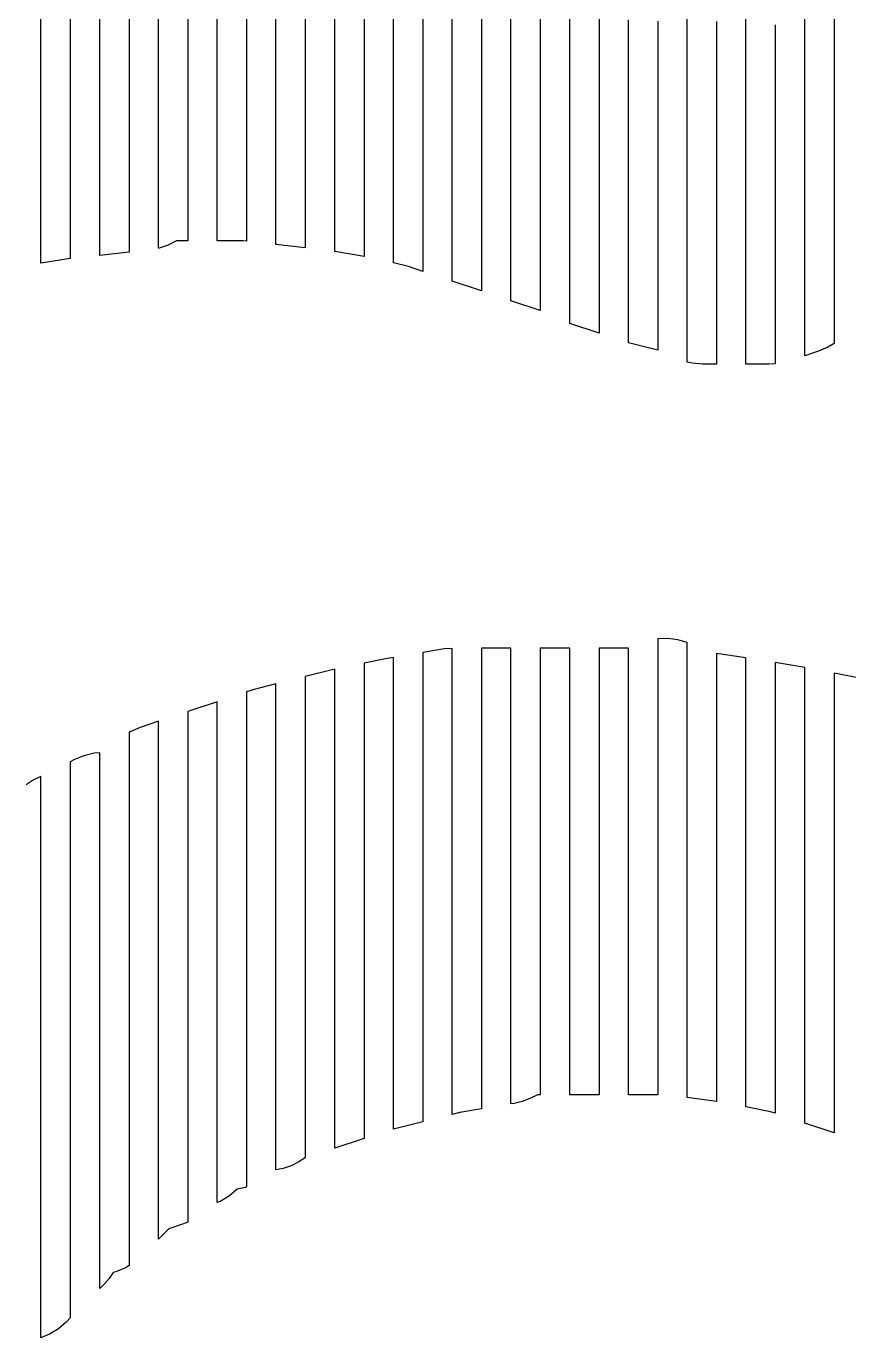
# Model space of a CAD drawing. Header units: metres. Extents: x -6 to 1890, y -8 to 898.
# Drawn here: x 511.6 to 623.6, y 447.7 to 626.4 of the extents above; entities that cross this region are included whole.
import ezdxf

# ---------------------------------------------------------------- set-up
doc = ezdxf.new("R2010")
doc.units = ezdxf.units.M
doc.layers.add('PASSADAS_COMPLETAS', color=1, linetype='CONTINUOUS')
doc.layers.add('PECAS_2D', color=3, linetype='CONTINUOUS')

msp = doc.modelspace()

# ---------------------------------------------------------------- linework, layer by layer
at = {"layer": 'PASSADAS_COMPLETAS'}
for points in [[(517.578, 636.217), (517.578, 606.373), (517.578, 605.075), (517.578, 603.778), (517.578, 602.48), (517.578, 601.183), (517.578, 599.885), (517.578, 594.695), (517.002, 594.631), (513.578, 594.06), (513.578, 599.279), (513.578, 600.583), (513.578, 601.888), (513.578, 603.193), (513.578, 604.497), (513.578, 634.504)], [(525.578, 636.911), (525.578, 605.916), (525.578, 604.624), (525.578, 603.333), (525.578, 602.041), (525.578, 600.75), (525.578, 599.458), (525.578, 595.584), (521.578, 595.139), (521.578, 600.317), (521.578, 601.612), (521.578, 602.906), (521.578, 604.201), (521.578, 605.495), (521.578, 636.564)], [(533.578, 637.277), (533.578, 607.492), (533.578, 606.198), (533.578, 604.903), (533.578, 603.608), (533.578, 602.313), (533.578, 601.018), (533.578, 597.133), (532.058, 597.133), (530.901, 596.547), (529.665, 596.131), (529.578, 596.115), (529.578, 601.261), (529.578, 602.547), (529.578, 603.834), (529.578, 605.12), (529.578, 606.407), (529.578, 607.694), (529.578, 637.284)], [(541.578, 637.566), (541.578, 607.528), (541.578, 606.222), (541.578, 604.916), (541.578, 603.61), (541.578, 602.304), (541.578, 600.998), (541.578, 599.692), (541.578, 597.08), (541.098, 597.133), (537.578, 597.133), (537.578, 601.018), (537.578, 602.313), (537.578, 603.608), (537.578, 604.903), (537.578, 606.198), (537.578, 607.492), (537.578, 637.277)], [(549.578, 636.521), (549.578, 606.598), (549.578, 605.297), (549.578, 603.996), (549.578, 602.695), (549.578, 601.395), (549.578, 600.094), (549.578, 596.191), (545.578, 596.635), (545.578, 600.528), (545.578, 601.826), (545.578, 603.124), (545.578, 604.422), (545.578, 605.72), (545.578, 636.867)], [(557.578, 636.101), (557.578, 605.268), (557.578, 603.984), (557.578, 602.699), (557.578, 601.414), (557.578, 600.13), (557.578, 598.845), (557.578, 594.991), (553.578, 595.658), (553.578, 598.27), (553.578, 599.576), (553.578, 600.883), (553.578, 602.189), (553.578, 603.495), (553.578, 606.107), (553.578, 636.15)], [(565.578, 634.618), (565.578, 603.372), (565.578, 602.071), (565.578, 600.769), (565.578, 599.467), (565.578, 598.165), (565.578, 596.863), (565.578, 592.957), (563.616, 593.611), (561.578, 594.121), (561.578, 597.993), (561.578, 599.283), (561.578, 600.574), (561.578, 601.865), (561.578, 603.155), (561.578, 634.13)], [(573.578, 631.797), (573.578, 600.667), (573.578, 598.073), (573.578, 596.776), (573.578, 595.479), (573.578, 594.182), (573.578, 590.291), (569.578, 591.624), (569.578, 595.481), (569.578, 596.766), (569.578, 598.052), (569.578, 599.337), (569.578, 601.908), (569.578, 634.046)], [(621.578, 632.785), (621.578, 594.905), (621.578, 593.599), (621.578, 592.292), (621.578, 590.986), (621.578, 589.68), (621.578, 588.374), (621.578, 583.149), (620.743, 582.633), (619.451, 582.088), (617.578, 581.464), (617.578, 586.619), (617.578, 587.908), (617.578, 589.196), (617.578, 590.485), (617.578, 591.774), (617.578, 593.063), (617.578, 629.148)], [(581.578, 630.762), (581.578, 598.082), (581.578, 596.775), (581.578, 595.467), (581.578, 594.16), (581.578, 592.853), (581.578, 591.546), (581.578, 587.624), (577.578, 588.957), (577.578, 592.871), (577.578, 594.175), (577.578, 595.48), (577.578, 596.784), (577.578, 598.089), (577.578, 599.393), (577.578, 632.005)], [(589.578, 628.642), (589.578, 594.907), (589.578, 593.609), (589.578, 592.312), (589.578, 591.014), (589.578, 589.717), (589.578, 588.419), (589.578, 584.526), (585.578, 585.86), (585.578, 589.739), (585.578, 591.032), (585.578, 592.325), (585.578, 593.618), (585.578, 594.911), (585.578, 596.204), (585.578, 597.497), (585.578, 629.821)], [(597.578, 627.03), (597.578, 625.749), (597.578, 592.456), (597.578, 591.176), (597.578, 589.896), (597.578, 588.615), (597.578, 587.334), (597.578, 586.054), (597.578, 582.213), (593.578, 583.217), (593.578, 587.101), (593.578, 588.395), (593.578, 589.69), (593.578, 590.985), (593.578, 592.279), (593.578, 593.574), (593.578, 627.234)], [(605.578, 626.985), (605.578, 625.689), (605.578, 624.393), (605.578, 623.097), (605.578, 621.801), (605.578, 590.697), (605.578, 589.401), (605.578, 588.105), (605.578, 586.809), (605.578, 585.513), (605.578, 584.217), (605.578, 580.329), (603.648, 580.329), (602.25, 580.437), (601.578, 580.595), (601.578, 584.517), (601.578, 585.824), (601.578, 587.131), (601.578, 588.438), (601.578, 589.745), (601.578, 596.281), (601.578, 625.038), (601.578, 626.345), (601.578, 627.652)], [(613.578, 626.56), (613.578, 591.922), (613.578, 590.639), (613.578, 589.356), (613.578, 588.073), (613.578, 586.791), (613.578, 585.508), (613.578, 584.225), (613.578, 580.376), (612.696, 580.329), (609.578, 580.329), (609.578, 584.247), (609.578, 585.553), (609.578, 586.859), (609.578, 588.165), (609.578, 589.471), (609.578, 590.776), (609.578, 623.425), (609.578, 624.731), (609.578, 626.037), (609.578, 627.343)], [(624.821, 537.599), (621.578, 538.248), (621.578, 534.334), (621.578, 533.029), (621.578, 531.725), (621.578, 530.42), (621.578, 529.115), (621.578, 527.81), (621.578, 526.506), (621.578, 525.201), (621.578, 523.896), (621.578, 522.591), (621.578, 521.287), (621.578, 519.982), (621.578, 518.677), (621.578, 486.059), (621.578, 484.755), (621.578, 483.45), (621.578, 482.145), (621.578, 480.84), (621.578, 479.536), (621.578, 478.231), (621.578, 475.621), (617.578, 476.955), (617.578, 479.541), (617.578, 480.834), (617.578, 482.127), (617.578, 483.421), (617.578, 484.714), (617.578, 486.007), (617.578, 487.3), (617.578, 519.629), (617.578, 520.923), (617.578, 522.216), (617.578, 523.509), (617.578, 524.802), (617.578, 526.095), (617.578, 527.388), (617.578, 528.682), (617.578, 529.975), (617.578, 531.268), (617.578, 532.561), (617.578, 533.854), (617.578, 535.147), (617.578, 539.027), (613.578, 539.694), (613.578, 535.774), (613.578, 534.468), (613.578, 533.161), (613.578, 531.855), (613.578, 530.548), (613.578, 529.242), (613.578, 527.935), (613.578, 526.629), (613.578, 525.322), (613.578, 524.016), (613.578, 522.709), (613.578, 520.096), (613.578, 488.74), (613.578, 487.434), (613.578, 486.127), (613.578, 484.821), (613.578, 483.514), (613.578, 482.208), (613.578, 480.901), (613.578, 478.288), (612.941, 478.5), (609.578, 479.173), (609.578, 481.776), (609.578, 483.078), (609.578, 484.379), (609.578, 485.681), (609.578, 486.982), (609.578, 488.284), (609.578, 520.822), (609.578, 522.124), (609.578, 523.425), (609.578, 524.727), (609.578, 526.028), (609.578, 527.33), (609.578, 528.631), (609.578, 529.933), (609.578, 531.234), (609.578, 532.536), (609.578, 533.838), (609.578, 535.139), (609.578, 536.441), (609.578, 540.345), (605.578, 540.917), (605.578, 537.02), (605.578, 535.722), (605.578, 534.423), (605.578, 533.124), (605.578, 531.825), (605.578, 530.527), (605.578, 529.228), (605.578, 527.929), (605.578, 526.63), (605.578, 525.332), (605.578, 524.033), (605.578, 522.734), (605.578, 521.436), (605.578, 488.967), (605.578, 487.668), (605.578, 486.369), (605.578, 485.071), (605.578, 483.772), (605.578, 479.876), (601.578, 480.447), (601.578, 483.029), (601.578, 484.319), (601.578, 485.61), (601.578, 486.901), (601.578, 488.191), (601.578, 489.482), (601.578, 520.459), (601.578, 521.749), (601.578, 523.04), (601.578, 524.331), (601.578, 525.621), (601.578, 526.912), (601.578, 528.203), (601.578, 529.493), (601.578, 530.784), (601.578, 532.075), (601.578, 533.366), (601.578, 534.656), (601.578, 535.947), (601.578, 537.238), (601.578, 542.4), (600.29, 542.764), (598.925, 542.936), (597.578, 542.9), (597.578, 537.725), (597.578, 536.431), (597.578, 535.137), (597.578, 533.843), (597.578, 532.55), (597.578, 531.256), (597.578, 529.962), (597.578, 528.668), (597.578, 527.374), (597.578, 526.081), (597.578, 524.787), (597.578, 523.493), (597.578, 522.199), (597.578, 520.906), (597.578, 491.148), (597.578, 489.854), (597.578, 488.561), (597.578, 487.267), (597.578, 485.973), (597.578, 484.679), (597.578, 480.798), (593.578, 480.798), (593.578, 484.682), (593.578, 485.977), (593.578, 487.272), (593.578, 488.567), (593.578, 489.862), (593.578, 491.156), (593.578, 522.232), (593.578, 523.527), (593.578, 524.821), (593.578, 526.116), (593.578, 527.411), (593.578, 528.706), (593.578, 530.001), (593.578, 531.296), (593.578, 532.59), (593.578, 533.885), (593.578, 535.18), (593.578, 536.475), (593.578, 537.77), (593.578, 541.654), (589.578, 541.654), (589.578, 537.77), (589.578, 536.475), (589.578, 535.18), (589.578, 533.885), (589.578, 532.59), (589.578, 531.296), (589.578, 530.001), (589.578, 528.706), (589.578, 527.411), (589.578, 526.116), (589.578, 524.821), (589.578, 523.527), (589.578, 522.232), (589.578, 491.156), (589.578, 489.862), (589.578, 488.567), (589.578, 487.272), (589.578, 485.977), (589.578, 484.682), (589.578, 480.798), (585.578, 480.798), (585.578, 484.682), (585.578, 485.977), (585.578, 487.272), (585.578, 488.567), (585.578, 489.862), (585.578, 491.156), (585.578, 520.937), (585.578, 522.232), (585.578, 523.527), (585.578, 524.821), (585.578, 526.116), (585.578, 527.411), (585.578, 528.706), (585.578, 530.001), (585.578, 531.296), (585.578, 532.59), (585.578, 533.885), (585.578, 535.18), (585.578, 536.475), (585.578, 537.77), (585.578, 541.654), (581.578, 541.654), (581.578, 537.77), (581.578, 536.475), (581.578, 535.18), (581.578, 533.885), (581.578, 532.59), (581.578, 531.296), (581.578, 530.001), (581.578, 528.706), (581.578, 527.411), (581.578, 526.116), (581.578, 524.821), (581.578, 523.527), (581.578, 522.232), (581.578, 520.937), (581.578, 491.156), (581.578, 489.862), (581.578, 488.567), (581.578, 487.272), (581.578, 485.977), (581.578, 484.682), (581.578, 480.798), (581.178, 480.798), (580.171, 480.277), (579.103, 479.885), (577.999, 479.629), (577.578, 479.559), (577.578, 483.44), (577.578, 484.734), (577.578, 486.027), (577.578, 487.321), (577.578, 488.614), (577.578, 489.908), (577.578, 491.202), (577.578, 520.956), (577.578, 522.249), (577.578, 523.543), (577.578, 524.837), (577.578, 526.13), (577.578, 527.424), (577.578, 528.718), (577.578, 530.011), (577.578, 531.305), (577.578, 532.599), (577.578, 533.892), (577.578, 535.186), (577.578, 536.479), (577.578, 537.773), (577.578, 541.654), (573.578, 541.654), (573.578, 536.424), (573.578, 535.116), (573.578, 533.809), (573.578, 532.501), (573.578, 531.194), (573.578, 529.886), (573.578, 528.579), (573.578, 527.271), (573.578, 525.964), (573.578, 524.656), (573.578, 523.349), (573.578, 522.041), (573.578, 520.733), (573.578, 489.353), (573.578, 488.045), (573.578, 486.737), (573.578, 485.43), (573.578, 484.122), (573.578, 478.892), (570.602, 478.396), (569.578, 478.14), (569.578, 482.027), (569.578, 483.322), (569.578, 484.617), (569.578, 485.913), (569.578, 487.208), (569.578, 488.504), (569.578, 489.799), (569.578, 519.594), (569.578, 522.185), (569.578, 523.48), (569.578, 524.775), (569.578, 526.071), (569.578, 527.366), (569.578, 528.662), (569.578, 529.957), (569.578, 531.252), (569.578, 532.548), (569.578, 533.843), (569.578, 535.139), (569.578, 536.434), (569.578, 541.616), (568.544, 541.53), (565.578, 541.036), (565.578, 535.82), (565.578, 534.516), (565.578, 533.212), (565.578, 531.908), (565.578, 530.604), (565.578, 529.3), (565.578, 527.996), (565.578, 526.692), (565.578, 525.388), (565.578, 524.084), (565.578, 522.78), (565.578, 521.476), (565.578, 520.172), (565.578, 487.572), (565.578, 486.268), (565.578, 484.964), (565.578, 483.66), (565.578, 482.356), (565.578, 481.052), (565.578, 477.14), (561.578, 476.14), (561.578, 481.279), (561.578, 482.563), (561.578, 483.848), (561.578, 485.132), (561.578, 486.417), (561.578, 518.531), (561.578, 519.816), (561.578, 521.101), (561.578, 522.385), (561.578, 523.67), (561.578, 526.239), (561.578, 527.523), (561.578, 528.808), (561.578, 530.093), (561.578, 531.377), (561.578, 532.662), (561.578, 533.946), (561.578, 535.231), (561.578, 540.369), (560.499, 540.185), (557.578, 539.6), (557.578, 534.421), (557.578, 533.126), (557.578, 531.831), (557.578, 530.537), (557.578, 529.242), (557.578, 527.947), (557.578, 526.652), (557.578, 525.357), (557.578, 524.063), (557.578, 522.768), (557.578, 521.473), (557.578, 520.178), (557.578, 518.883), (557.578, 517.588), (557.578, 485.218), (557.578, 483.923), (557.578, 482.628), (557.578, 481.333), (557.578, 480.038), (557.578, 474.859), (553.578, 473.526), (553.578, 478.747), (553.578, 480.052), (553.578, 481.357), (553.578, 482.663), (553.578, 483.968), (553.578, 516.599), (553.578, 517.904), (553.578, 519.209), (553.578, 520.515), (553.578, 521.82), (553.578, 523.125), (553.578, 524.43), (553.578, 525.736), (553.578, 527.041), (553.578, 528.346), (553.578, 529.651), (553.578, 530.957), (553.578, 532.262), (553.578, 533.567), (553.578, 538.788), (549.578, 537.788), (549.578, 532.647), (549.578, 531.361), (549.578, 530.076), (549.578, 528.79), (549.578, 527.505), (549.578, 526.22), (549.578, 524.934), (549.578, 523.649), (549.578, 522.364), (549.578, 521.078), (549.578, 519.793), (549.578, 518.507), (549.578, 517.222), (549.578, 515.937), (549.578, 483.802), (549.578, 482.517), (549.578, 481.231), (549.578, 479.946), (549.578, 478.661), (549.578, 477.375), (549.578, 472.234), (548.712, 471.662), (547.672, 471.15), (546.579, 470.777), (545.578, 470.571), (545.578, 474.466), (545.578, 475.764), (545.578, 477.063), (545.578, 478.361), (545.578, 479.659), (545.578, 480.958), (545.578, 482.256), (545.578, 514.716), (545.578, 517.312), (545.578, 518.611), (545.578, 519.909), (545.578, 521.208), (545.578, 522.506), (545.578, 523.804), (545.578, 525.103), (545.578, 526.401), (545.578, 527.699), (545.578, 528.998), (545.578, 530.296), (545.578, 531.595), (545.578, 536.788), (543.273, 536.212), (542.602, 536.017), (541.578, 535.675), (541.578, 530.488), (541.578, 529.192), (541.578, 527.895), (541.578, 526.598), (541.578, 525.302), (541.578, 524.005), (541.578, 522.708), (541.578, 521.412), (541.578, 520.115), (541.578, 518.818), (541.578, 517.522), (541.578, 516.225), (541.578, 514.929), (541.578, 513.632), (541.578, 479.919), (541.578, 478.622), (541.578, 477.325), (541.578, 476.029), (541.578, 474.732), (541.578, 473.435), (541.578, 468.249), (541.43, 468.197), (540.281, 467.952), (539.234, 467.053), (538.056, 466.319), (537.578, 466.114), (537.578, 471.263), (537.578, 472.55), (537.578, 473.838), (537.578, 475.125), (537.578, 476.412), (537.578, 477.7), (537.578, 511.17), (537.578, 512.457), (537.578, 513.745), (537.578, 515.032), (537.578, 516.319), (537.578, 517.607), (537.578, 518.894), (537.578, 520.181), (537.578, 521.469), (537.578, 522.756), (537.578, 524.043), (537.578, 525.331), (537.578, 526.618), (537.578, 527.905), (537.578, 529.193), (537.578, 534.342), (533.578, 533.008), (533.578, 527.857), (533.578, 526.569), (533.578, 525.282), (533.578, 523.994), (533.578, 522.706), (533.578, 521.418), (533.578, 520.13), (533.578, 518.842), (533.578, 517.555), (533.578, 516.267), (533.578, 514.979), (533.578, 513.691), (533.578, 512.403), (533.578, 511.116), (533.578, 475.057), (533.578, 473.769), (533.578, 472.481), (533.578, 471.193), (533.578, 469.906), (533.578, 468.618), (533.578, 463.467), (532.846, 463.168), (531.007, 462.555), (529.578, 461.126), (529.578, 466.257), (529.578, 467.54), (529.578, 468.823), (529.578, 470.105), (529.578, 471.388), (529.578, 472.671), (529.578, 507.304), (529.578, 508.586), (529.578, 509.869), (529.578, 511.152), (529.578, 512.435), (529.578, 513.717), (529.578, 515), (529.578, 516.283), (529.578, 517.565), (529.578, 518.848), (529.578, 520.131), (529.578, 521.413), (529.578, 522.696), (529.578, 523.979), (529.578, 525.262), (529.578, 526.544), (529.578, 531.675), (527.091, 530.846), (525.799, 530.302), (525.578, 530.165), (525.578, 524.978), (525.578, 523.682), (525.578, 522.385), (525.578, 521.088), (525.578, 519.792), (525.578, 518.495), (525.578, 517.198), (525.578, 515.902), (525.578, 514.605), (525.578, 513.308), (525.578, 512.012), (525.578, 510.715), (525.578, 509.418), (525.578, 508.122), (525.578, 506.825), (525.578, 470.518), (525.578, 469.221), (525.578, 467.925), (525.578, 466.628), (525.578, 465.331), (525.578, 464.035), (525.578, 457.551), (525.09, 457.25), (523.798, 456.705), (523.433, 456.583), (522.852, 455.77), (522.185, 455.026), (521.578, 454.419), (521.578, 460.934), (521.578, 462.237), (521.578, 463.54), (521.578, 464.843), (521.578, 466.146), (521.578, 467.449), (521.578, 503.932), (521.578, 505.235), (521.578, 506.538), (521.578, 507.841), (521.578, 509.144), (521.578, 510.447), (521.578, 511.75), (521.578, 513.053), (521.578, 514.356), (521.578, 515.659), (521.578, 516.962), (521.578, 518.265), (521.578, 519.568), (521.578, 520.871), (521.578, 522.174), (521.578, 527.386), (520.807, 527.326), (519.41, 526.993), (518.074, 526.439), (517.578, 526.135), (517.578, 521.001), (517.578, 519.718), (517.578, 518.435), (517.578, 517.151), (517.578, 515.868), (517.578, 514.585), (517.578, 513.301), (517.578, 512.018), (517.578, 510.735), (517.578, 509.451), (517.578, 508.168), (517.578, 506.885), (517.578, 505.602), (517.578, 504.318), (517.578, 503.035), (517.578, 501.752), (517.578, 464.535), (517.578, 463.252), (517.578, 461.969), (517.578, 460.685), (517.578, 459.402), (517.578, 458.119), (517.578, 456.836), (517.578, 450.419), (517.014, 449.855), (515.949, 448.943), (514.749, 448.202), (513.578, 447.708), (513.578, 452.891), (513.578, 454.187), (513.578, 455.483), (513.578, 456.779), (513.578, 458.075), (513.578, 459.371), (513.578, 460.666), (513.578, 499.542), (513.578, 500.838), (513.578, 502.134), (513.578, 503.43), (513.578, 504.725), (513.578, 506.021), (513.578, 507.317), (513.578, 508.613), (513.578, 509.909), (513.578, 511.205), (513.578, 512.501), (513.578, 513.796), (513.578, 515.092), (513.578, 516.388), (513.578, 517.684), (513.578, 518.98), (513.578, 524.163), (512.518, 523.645), (511.554, 523.009)]]:
    msp.add_lwpolyline(points, dxfattribs=at)
at = {"layer": 'PECAS_2D'}
for points in [[(517.578, 636.217), (517.578, 606.373), (517.578, 605.075), (517.578, 603.778), (517.578, 602.48), (517.578, 601.183), (517.578, 599.885), (517.578, 594.695), (517.002, 594.631), (513.578, 594.06), (513.578, 599.279), (513.578, 600.583), (513.578, 601.888), (513.578, 603.193), (513.578, 604.497), (513.578, 634.504)], [(525.578, 636.911), (525.578, 605.916), (525.578, 604.624), (525.578, 603.333), (525.578, 602.041), (525.578, 600.75), (525.578, 599.458), (525.578, 595.584), (521.578, 595.139), (521.578, 600.317), (521.578, 601.612), (521.578, 602.906), (521.578, 604.201), (521.578, 605.495), (521.578, 636.564)], [(533.578, 637.277), (533.578, 607.492), (533.578, 606.198), (533.578, 604.903), (533.578, 603.608), (533.578, 602.313), (533.578, 601.018), (533.578, 597.133), (532.058, 597.133), (530.901, 596.547), (529.665, 596.131), (529.578, 596.115), (529.578, 601.261), (529.578, 602.547), (529.578, 603.834), (529.578, 605.12), (529.578, 606.407), (529.578, 607.694), (529.578, 637.284)], [(541.578, 637.566), (541.578, 607.528), (541.578, 606.222), (541.578, 604.916), (541.578, 603.61), (541.578, 602.304), (541.578, 600.998), (541.578, 599.692), (541.578, 597.08), (541.098, 597.133), (537.578, 597.133), (537.578, 601.018), (537.578, 602.313), (537.578, 603.608), (537.578, 604.903), (537.578, 606.198), (537.578, 607.492), (537.578, 637.277)], [(549.578, 636.521), (549.578, 606.598), (549.578, 605.297), (549.578, 603.996), (549.578, 602.695), (549.578, 601.395), (549.578, 600.094), (549.578, 596.191), (545.578, 596.635), (545.578, 600.528), (545.578, 601.826), (545.578, 603.124), (545.578, 604.422), (545.578, 605.72), (545.578, 636.867)], [(557.578, 636.101), (557.578, 605.268), (557.578, 603.984), (557.578, 602.699), (557.578, 601.414), (557.578, 600.13), (557.578, 598.845), (557.578, 594.991), (553.578, 595.658), (553.578, 598.27), (553.578, 599.576), (553.578, 600.883), (553.578, 602.189), (553.578, 603.495), (553.578, 606.107), (553.578, 636.15)], [(565.578, 634.618), (565.578, 603.372), (565.578, 602.071), (565.578, 600.769), (565.578, 599.467), (565.578, 598.165), (565.578, 596.863), (565.578, 592.957), (563.616, 593.611), (561.578, 594.121), (561.578, 597.993), (561.578, 599.283), (561.578, 600.574), (561.578, 601.865), (561.578, 603.155), (561.578, 634.13)], [(573.578, 631.797), (573.578, 600.667), (573.578, 598.073), (573.578, 596.776), (573.578, 595.479), (573.578, 594.182), (573.578, 590.291), (569.578, 591.624), (569.578, 595.481), (569.578, 596.766), (569.578, 598.052), (569.578, 599.337), (569.578, 601.908), (569.578, 634.046)], [(621.578, 632.785), (621.578, 594.905), (621.578, 593.599), (621.578, 592.292), (621.578, 590.986), (621.578, 589.68), (621.578, 588.374), (621.578, 583.149), (620.743, 582.633), (619.451, 582.088), (617.578, 581.464), (617.578, 586.619), (617.578, 587.908), (617.578, 589.196), (617.578, 590.485), (617.578, 591.774), (617.578, 593.063), (617.578, 629.148)], [(581.578, 630.762), (581.578, 598.082), (581.578, 596.775), (581.578, 595.467), (581.578, 594.16), (581.578, 592.853), (581.578, 591.546), (581.578, 587.624), (577.578, 588.957), (577.578, 592.871), (577.578, 594.175), (577.578, 595.48), (577.578, 596.784), (577.578, 598.089), (577.578, 599.393), (577.578, 632.005)], [(589.578, 628.642), (589.578, 594.907), (589.578, 593.609), (589.578, 592.312), (589.578, 591.014), (589.578, 589.717), (589.578, 588.419), (589.578, 584.526), (585.578, 585.86), (585.578, 589.739), (585.578, 591.032), (585.578, 592.325), (585.578, 593.618), (585.578, 594.911), (585.578, 596.204), (585.578, 597.497), (585.578, 629.821)], [(597.578, 627.03), (597.578, 625.749), (597.578, 592.456), (597.578, 591.176), (597.578, 589.896), (597.578, 588.615), (597.578, 587.334), (597.578, 586.054), (597.578, 582.213), (593.578, 583.217), (593.578, 587.101), (593.578, 588.395), (593.578, 589.69), (593.578, 590.985), (593.578, 592.279), (593.578, 593.574), (593.578, 627.234)], [(605.578, 626.985), (605.578, 625.689), (605.578, 624.393), (605.578, 623.097), (605.578, 621.801), (605.578, 590.697), (605.578, 589.401), (605.578, 588.105), (605.578, 586.809), (605.578, 585.513), (605.578, 584.217), (605.578, 580.329), (603.648, 580.329), (602.25, 580.437), (601.578, 580.595), (601.578, 584.517), (601.578, 585.824), (601.578, 587.131), (601.578, 588.438), (601.578, 589.745), (601.578, 596.281), (601.578, 625.038), (601.578, 626.345), (601.578, 627.652)], [(613.578, 626.56), (613.578, 591.922), (613.578, 590.639), (613.578, 589.356), (613.578, 588.073), (613.578, 586.791), (613.578, 585.508), (613.578, 584.225), (613.578, 580.376), (612.696, 580.329), (609.578, 580.329), (609.578, 584.247), (609.578, 585.553), (609.578, 586.859), (609.578, 588.165), (609.578, 589.471), (609.578, 590.776), (609.578, 623.425), (609.578, 624.731), (609.578, 626.037), (609.578, 627.343)], [(624.821, 537.599), (621.578, 538.248), (621.578, 534.334), (621.578, 533.029), (621.578, 531.725), (621.578, 530.42), (621.578, 529.115), (621.578, 527.81), (621.578, 526.506), (621.578, 525.201), (621.578, 523.896), (621.578, 522.591), (621.578, 521.287), (621.578, 519.982), (621.578, 518.677), (621.578, 486.059), (621.578, 484.755), (621.578, 483.45), (621.578, 482.145), (621.578, 480.84), (621.578, 479.536), (621.578, 478.231), (621.578, 475.621), (617.578, 476.955), (617.578, 479.541), (617.578, 480.834), (617.578, 482.127), (617.578, 483.421), (617.578, 484.714), (617.578, 486.007), (617.578, 487.3), (617.578, 519.629), (617.578, 520.923), (617.578, 522.216), (617.578, 523.509), (617.578, 524.802), (617.578, 526.095), (617.578, 527.388), (617.578, 528.682), (617.578, 529.975), (617.578, 531.268), (617.578, 532.561), (617.578, 533.854), (617.578, 535.147), (617.578, 539.027), (613.578, 539.694), (613.578, 535.774), (613.578, 534.468), (613.578, 533.161), (613.578, 531.855), (613.578, 530.548), (613.578, 529.242), (613.578, 527.935), (613.578, 526.629), (613.578, 525.322), (613.578, 524.016), (613.578, 522.709), (613.578, 520.096), (613.578, 488.74), (613.578, 487.434), (613.578, 486.127), (613.578, 484.821), (613.578, 483.514), (613.578, 482.208), (613.578, 480.901), (613.578, 478.288), (612.941, 478.5), (609.578, 479.173), (609.578, 481.776), (609.578, 483.078), (609.578, 484.379), (609.578, 485.681), (609.578, 486.982), (609.578, 488.284), (609.578, 520.822), (609.578, 522.124), (609.578, 523.425), (609.578, 524.727), (609.578, 526.028), (609.578, 527.33), (609.578, 528.631), (609.578, 529.933), (609.578, 531.234), (609.578, 532.536), (609.578, 533.838), (609.578, 535.139), (609.578, 536.441), (609.578, 540.345), (605.578, 540.917), (605.578, 537.02), (605.578, 535.722), (605.578, 534.423), (605.578, 533.124), (605.578, 531.825), (605.578, 530.527), (605.578, 529.228), (605.578, 527.929), (605.578, 526.63), (605.578, 525.332), (605.578, 524.033), (605.578, 522.734), (605.578, 521.436), (605.578, 488.967), (605.578, 487.668), (605.578, 486.369), (605.578, 485.071), (605.578, 483.772), (605.578, 479.876), (601.578, 480.447), (601.578, 483.029), (601.578, 484.319), (601.578, 485.61), (601.578, 486.901), (601.578, 488.191), (601.578, 489.482), (601.578, 520.459), (601.578, 521.749), (601.578, 523.04), (601.578, 524.331), (601.578, 525.621), (601.578, 526.912), (601.578, 528.203), (601.578, 529.493), (601.578, 530.784), (601.578, 532.075), (601.578, 533.366), (601.578, 534.656), (601.578, 535.947), (601.578, 537.238), (601.578, 542.4), (600.29, 542.764), (598.925, 542.936), (597.578, 542.9), (597.578, 537.725), (597.578, 536.431), (597.578, 535.137), (597.578, 533.843), (597.578, 532.55), (597.578, 531.256), (597.578, 529.962), (597.578, 528.668), (597.578, 527.374), (597.578, 526.081), (597.578, 524.787), (597.578, 523.493), (597.578, 522.199), (597.578, 520.906), (597.578, 491.148), (597.578, 489.854), (597.578, 488.561), (597.578, 487.267), (597.578, 485.973), (597.578, 484.679), (597.578, 480.798), (593.578, 480.798), (593.578, 484.682), (593.578, 485.977), (593.578, 487.272), (593.578, 488.567), (593.578, 489.862), (593.578, 491.156), (593.578, 522.232), (593.578, 523.527), (593.578, 524.821), (593.578, 526.116), (593.578, 527.411), (593.578, 528.706), (593.578, 530.001), (593.578, 531.296), (593.578, 532.59), (593.578, 533.885), (593.578, 535.18), (593.578, 536.475), (593.578, 537.77), (593.578, 541.654), (589.578, 541.654), (589.578, 537.77), (589.578, 536.475), (589.578, 535.18), (589.578, 533.885), (589.578, 532.59), (589.578, 531.296), (589.578, 530.001), (589.578, 528.706), (589.578, 527.411), (589.578, 526.116), (589.578, 524.821), (589.578, 523.527), (589.578, 522.232), (589.578, 491.156), (589.578, 489.862), (589.578, 488.567), (589.578, 487.272), (589.578, 485.977), (589.578, 484.682), (589.578, 480.798), (585.578, 480.798), (585.578, 484.682), (585.578, 485.977), (585.578, 487.272), (585.578, 488.567), (585.578, 489.862), (585.578, 491.156), (585.578, 520.937), (585.578, 522.232), (585.578, 523.527), (585.578, 524.821), (585.578, 526.116), (585.578, 527.411), (585.578, 528.706), (585.578, 530.001), (585.578, 531.296), (585.578, 532.59), (585.578, 533.885), (585.578, 535.18), (585.578, 536.475), (585.578, 537.77), (585.578, 541.654), (581.578, 541.654), (581.578, 537.77), (581.578, 536.475), (581.578, 535.18), (581.578, 533.885), (581.578, 532.59), (581.578, 531.296), (581.578, 530.001), (581.578, 528.706), (581.578, 527.411), (581.578, 526.116), (581.578, 524.821), (581.578, 523.527), (581.578, 522.232), (581.578, 520.937), (581.578, 491.156), (581.578, 489.862), (581.578, 488.567), (581.578, 487.272), (581.578, 485.977), (581.578, 484.682), (581.578, 480.798), (581.178, 480.798), (580.171, 480.277), (579.103, 479.885), (577.999, 479.629), (577.578, 479.559), (577.578, 483.44), (577.578, 484.734), (577.578, 486.027), (577.578, 487.321), (577.578, 488.614), (577.578, 489.908), (577.578, 491.202), (577.578, 520.956), (577.578, 522.249), (577.578, 523.543), (577.578, 524.837), (577.578, 526.13), (577.578, 527.424), (577.578, 528.718), (577.578, 530.011), (577.578, 531.305), (577.578, 532.599), (577.578, 533.892), (577.578, 535.186), (577.578, 536.479), (577.578, 537.773), (577.578, 541.654), (573.578, 541.654), (573.578, 536.424), (573.578, 535.116), (573.578, 533.809), (573.578, 532.501), (573.578, 531.194), (573.578, 529.886), (573.578, 528.579), (573.578, 527.271), (573.578, 525.964), (573.578, 524.656), (573.578, 523.349), (573.578, 522.041), (573.578, 520.733), (573.578, 489.353), (573.578, 488.045), (573.578, 486.737), (573.578, 485.43), (573.578, 484.122), (573.578, 478.892), (570.602, 478.396), (569.578, 478.14), (569.578, 482.027), (569.578, 483.322), (569.578, 484.617), (569.578, 485.913), (569.578, 487.208), (569.578, 488.504), (569.578, 489.799), (569.578, 519.594), (569.578, 522.185), (569.578, 523.48), (569.578, 524.775), (569.578, 526.071), (569.578, 527.366), (569.578, 528.662), (569.578, 529.957), (569.578, 531.252), (569.578, 532.548), (569.578, 533.843), (569.578, 535.139), (569.578, 536.434), (569.578, 541.616), (568.544, 541.53), (565.578, 541.036), (565.578, 535.82), (565.578, 534.516), (565.578, 533.212), (565.578, 531.908), (565.578, 530.604), (565.578, 529.3), (565.578, 527.996), (565.578, 526.692), (565.578, 525.388), (565.578, 524.084), (565.578, 522.78), (565.578, 521.476), (565.578, 520.172), (565.578, 487.572), (565.578, 486.268), (565.578, 484.964), (565.578, 483.66), (565.578, 482.356), (565.578, 481.052), (565.578, 477.14), (561.578, 476.14), (561.578, 481.279), (561.578, 482.563), (561.578, 483.848), (561.578, 485.132), (561.578, 486.417), (561.578, 518.531), (561.578, 519.816), (561.578, 521.101), (561.578, 522.385), (561.578, 523.67), (561.578, 526.239), (561.578, 527.523), (561.578, 528.808), (561.578, 530.093), (561.578, 531.377), (561.578, 532.662), (561.578, 533.946), (561.578, 535.231), (561.578, 540.369), (560.499, 540.185), (557.578, 539.6), (557.578, 534.421), (557.578, 533.126), (557.578, 531.831), (557.578, 530.537), (557.578, 529.242), (557.578, 527.947), (557.578, 526.652), (557.578, 525.357), (557.578, 524.063), (557.578, 522.768), (557.578, 521.473), (557.578, 520.178), (557.578, 518.883), (557.578, 517.588), (557.578, 485.218), (557.578, 483.923), (557.578, 482.628), (557.578, 481.333), (557.578, 480.038), (557.578, 474.859), (553.578, 473.526), (553.578, 478.747), (553.578, 480.052), (553.578, 481.357), (553.578, 482.663), (553.578, 483.968), (553.578, 516.599), (553.578, 517.904), (553.578, 519.209), (553.578, 520.515), (553.578, 521.82), (553.578, 523.125), (553.578, 524.43), (553.578, 525.736), (553.578, 527.041), (553.578, 528.346), (553.578, 529.651), (553.578, 530.957), (553.578, 532.262), (553.578, 533.567), (553.578, 538.788), (549.578, 537.788), (549.578, 532.647), (549.578, 531.361), (549.578, 530.076), (549.578, 528.79), (549.578, 527.505), (549.578, 526.22), (549.578, 524.934), (549.578, 523.649), (549.578, 522.364), (549.578, 521.078), (549.578, 519.793), (549.578, 518.507), (549.578, 517.222), (549.578, 515.937), (549.578, 483.802), (549.578, 482.517), (549.578, 481.231), (549.578, 479.946), (549.578, 478.661), (549.578, 477.375), (549.578, 472.234), (548.712, 471.662), (547.672, 471.15), (546.579, 470.777), (545.578, 470.571), (545.578, 474.466), (545.578, 475.764), (545.578, 477.063), (545.578, 478.361), (545.578, 479.659), (545.578, 480.958), (545.578, 482.256), (545.578, 514.716), (545.578, 517.312), (545.578, 518.611), (545.578, 519.909), (545.578, 521.208), (545.578, 522.506), (545.578, 523.804), (545.578, 525.103), (545.578, 526.401), (545.578, 527.699), (545.578, 528.998), (545.578, 530.296), (545.578, 531.595), (545.578, 536.788), (543.273, 536.212), (542.602, 536.017), (541.578, 535.675), (541.578, 530.488), (541.578, 529.192), (541.578, 527.895), (541.578, 526.598), (541.578, 525.302), (541.578, 524.005), (541.578, 522.708), (541.578, 521.412), (541.578, 520.115), (541.578, 518.818), (541.578, 517.522), (541.578, 516.225), (541.578, 514.929), (541.578, 513.632), (541.578, 479.919), (541.578, 478.622), (541.578, 477.325), (541.578, 476.029), (541.578, 474.732), (541.578, 473.435), (541.578, 468.249), (541.43, 468.197), (540.281, 467.952), (539.234, 467.053), (538.056, 466.319), (537.578, 466.114), (537.578, 471.263), (537.578, 472.55), (537.578, 473.838), (537.578, 475.125), (537.578, 476.412), (537.578, 477.7), (537.578, 511.17), (537.578, 512.457), (537.578, 513.745), (537.578, 515.032), (537.578, 516.319), (537.578, 517.607), (537.578, 518.894), (537.578, 520.181), (537.578, 521.469), (537.578, 522.756), (537.578, 524.043), (537.578, 525.331), (537.578, 526.618), (537.578, 527.905), (537.578, 529.193), (537.578, 534.342), (533.578, 533.008), (533.578, 527.857), (533.578, 526.569), (533.578, 525.282), (533.578, 523.994), (533.578, 522.706), (533.578, 521.418), (533.578, 520.13), (533.578, 518.842), (533.578, 517.555), (533.578, 516.267), (533.578, 514.979), (533.578, 513.691), (533.578, 512.403), (533.578, 511.116), (533.578, 475.057), (533.578, 473.769), (533.578, 472.481), (533.578, 471.193), (533.578, 469.906), (533.578, 468.618), (533.578, 463.467), (532.846, 463.168), (531.007, 462.555), (529.578, 461.126), (529.578, 466.257), (529.578, 467.54), (529.578, 468.823), (529.578, 470.105), (529.578, 471.388), (529.578, 472.671), (529.578, 507.304), (529.578, 508.586), (529.578, 509.869), (529.578, 511.152), (529.578, 512.435), (529.578, 513.717), (529.578, 515), (529.578, 516.283), (529.578, 517.565), (529.578, 518.848), (529.578, 520.131), (529.578, 521.413), (529.578, 522.696), (529.578, 523.979), (529.578, 525.262), (529.578, 526.544), (529.578, 531.675), (527.091, 530.846), (525.799, 530.302), (525.578, 530.165), (525.578, 524.978), (525.578, 523.682), (525.578, 522.385), (525.578, 521.088), (525.578, 519.792), (525.578, 518.495), (525.578, 517.198), (525.578, 515.902), (525.578, 514.605), (525.578, 513.308), (525.578, 512.012), (525.578, 510.715), (525.578, 509.418), (525.578, 508.122), (525.578, 506.825), (525.578, 470.518), (525.578, 469.221), (525.578, 467.925), (525.578, 466.628), (525.578, 465.331), (525.578, 464.035), (525.578, 457.551), (525.09, 457.25), (523.798, 456.705), (523.433, 456.583), (522.852, 455.77), (522.185, 455.026), (521.578, 454.419), (521.578, 460.934), (521.578, 462.237), (521.578, 463.54), (521.578, 464.843), (521.578, 466.146), (521.578, 467.449), (521.578, 503.932), (521.578, 505.235), (521.578, 506.538), (521.578, 507.841), (521.578, 509.144), (521.578, 510.447), (521.578, 511.75), (521.578, 513.053), (521.578, 514.356), (521.578, 515.659), (521.578, 516.962), (521.578, 518.265), (521.578, 519.568), (521.578, 520.871), (521.578, 522.174), (521.578, 527.386), (520.807, 527.326), (519.41, 526.993), (518.074, 526.439), (517.578, 526.135), (517.578, 521.001), (517.578, 519.718), (517.578, 518.435), (517.578, 517.151), (517.578, 515.868), (517.578, 514.585), (517.578, 513.301), (517.578, 512.018), (517.578, 510.735), (517.578, 509.451), (517.578, 508.168), (517.578, 506.885), (517.578, 505.602), (517.578, 504.318), (517.578, 503.035), (517.578, 501.752), (517.578, 464.535), (517.578, 463.252), (517.578, 461.969), (517.578, 460.685), (517.578, 459.402), (517.578, 458.119), (517.578, 456.836), (517.578, 450.419), (517.014, 449.855), (515.949, 448.943), (514.749, 448.202), (513.578, 447.708), (513.578, 452.891), (513.578, 454.187), (513.578, 455.483), (513.578, 456.779), (513.578, 458.075), (513.578, 459.371), (513.578, 460.666), (513.578, 499.542), (513.578, 500.838), (513.578, 502.134), (513.578, 503.43), (513.578, 504.725), (513.578, 506.021), (513.578, 507.317), (513.578, 508.613), (513.578, 509.909), (513.578, 511.205), (513.578, 512.501), (513.578, 513.796), (513.578, 515.092), (513.578, 516.388), (513.578, 517.684), (513.578, 518.98), (513.578, 524.163), (512.518, 523.645), (511.554, 523.009)]]:
    msp.add_lwpolyline(points, dxfattribs=at)

doc.saveas('drawing.dxf')
